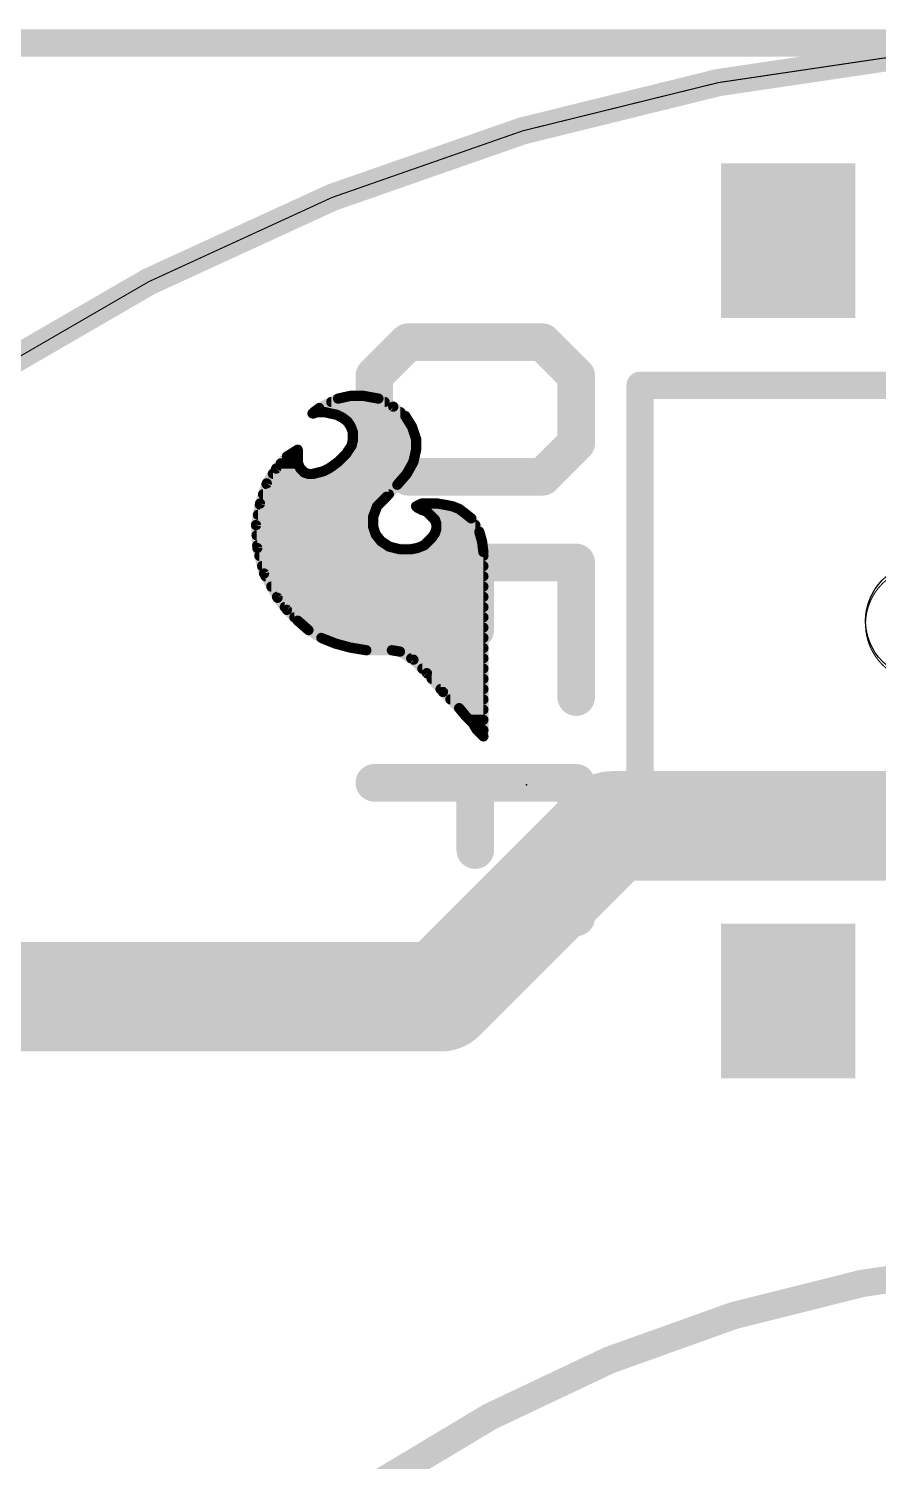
# Model space of a CAD drawing. Extents: x -29 to 78, y -21 to 39.
# Drawn here: x 7.86 to 14.17, y 19.79 to 30.43 of the extents above; entities that cross this region are included whole.
import ezdxf

# ---------------------------------------------------------------- set-up
doc = ezdxf.new("R2010")
doc.units = 0
for name, color, linetype in [('1', 12, 'CONTINUOUS'), ('20', 31, 'CONTINUOUS'), ('21', 41, 'CONTINUOUS'), ('22', 40, 'CONTINUOUS'), ('24', 53, 'CONTINUOUS'), ('49', 6, 'CONTINUOUS'), ('51', 53, 'CONTINUOUS')]:
    doc.layers.add(name, color=color, linetype=linetype)

# ---------------------------------------------------------------- blocks, each defined once
blk = doc.blocks.new('RECT')
blk.add_solid([(-0.5, -0.5), (0.5, -0.5), (-0.5, 0.5), (0.5, 0.5)])

msp = doc.modelspace()

# ---------------------------------------------------------------- linework, layer by layer
at = {"layer": '1', "const_width": 0.8128}
for points in [[(10.922, 23.241), (12.192, 24.511)], [(12.192, 24.511), (18.542, 24.511)], [(5.588, 23.241), (10.922, 23.241)]]:
    msp.add_lwpolyline(points, dxfattribs=at)
at = {"layer": '1', "const_width": 0.4064}
for points in [[(12.192, 24.7142, 1), (12.192, 24.3078)], [(12.3357, 24.3673, 1), (12.0483, 24.6547)], [(10.922, 23.0378, 1), (10.922, 23.4442)], [(10.7783, 23.3847, 1), (11.0657, 23.0973)]]:
    msp.add_lwpolyline(points, format="xyb", dxfattribs=at)
at = {"layer": '20'}
for points, const_width in [([(29.6926, 22.5806, 0.5109), (4.064, 24.8666)], 0.2032), ([(29.6926, 22.5806, 0.5109), (4.064, 24.8666)], 0.008), ([(14.502, 25.5846, 1), (14.502, 26.4346, 1), (14.502, 25.5846)], 0.008), ([(14.502, 25.5846, 1), (14.502, 26.4346, 1), (14.502, 25.5846)], 0.008)]:
    msp.add_lwpolyline(points, format="xyb", dxfattribs=dict(at, const_width=const_width))
msp.add_circle((14.502, 26.035), 0.425, dxfattribs=at)
at = {"layer": '21'}
for points, const_width in [([(10.6767, 28.1051), (10.4267, 27.8551)], 0.2794), ([(11.6766, 28.1051), (10.6767, 28.1051)], 0.2794), ([(11.9266, 27.8551), (11.6766, 28.1051)], 0.2794), ([(10.4267, 27.8551), (10.4267, 27.3552)], 0.2794), ([(11.9266, 27.3552), (11.9266, 27.8551)], 0.2794), ([(19.602, 27.785), (12.402, 27.785)], 0.2032), ([(12.402, 27.785), (12.402, 24.285)], 0.2032), ([(10.4267, 27.3552), (10.6767, 27.1052)], 0.2794), ([(11.6766, 27.1052), (11.9266, 27.3552)], 0.2794), ([(10.6767, 27.1052), (11.6766, 27.1052)], 0.2794), ([(10.4267, 26.4679), (11.9266, 26.4679)], 0.2794), ([(11.1766, 26.4679), (11.1766, 25.968)], 0.2794), ([(11.9266, 26.4679), (11.9266, 25.468)], 0.2794), ([(10.4267, 24.8308), (11.9266, 24.8308)], 0.2794), ([(11.1766, 24.8308), (11.1766, 24.3308)], 0.2794), ([(11.9266, 24.8308), (11.9266, 23.8309)], 0.2794), ([(12.402, 24.285), (19.602, 24.285)], 0.2032)]:
    msp.add_lwpolyline(points, dxfattribs=dict(at, const_width=const_width))
for points, const_width in [([(10.6767, 28.1749, 1), (10.6767, 28.0353)], 0.1397), ([(10.7261, 28.0557, 1), (10.6273, 28.1545)], 0.1397), ([(11.726, 28.1545, 1), (11.6272, 28.0557)], 0.1397), ([(11.6766, 28.0353, 1), (11.6766, 28.1749)], 0.1397), ([(10.4966, 27.8551, 1), (10.3568, 27.8551)], 0.1397), ([(10.3773, 27.9045, 1), (10.4761, 27.8057)], 0.1397), ([(11.9964, 27.8551, 1), (11.8567, 27.8551)], 0.1397), ([(11.8772, 27.8057, 1), (11.976, 27.9045)], 0.1397), ([(12.402, 27.8358, 1), (12.402, 27.7342)], 0.1016), ([(12.4528, 27.785, 1), (12.3512, 27.785)], 0.1016), ([(10.4761, 27.4046, 1), (10.3773, 27.3058)], 0.1397), ([(11.976, 27.3058, 1), (11.8772, 27.4046)], 0.1397), ([(10.3568, 27.3552, 1), (10.4966, 27.3552)], 0.1397), ([(11.8567, 27.3552, 1), (11.9964, 27.3552)], 0.1397), ([(10.6767, 27.175, 1), (10.6767, 27.0353)], 0.1397), ([(10.6273, 27.0558, 1), (10.7261, 27.1546)], 0.1397), ([(11.6272, 27.1546, 1), (11.726, 27.0558)], 0.1397), ([(11.6766, 27.0353, 1), (11.6766, 27.175)], 0.1397), ([(10.4267, 26.5378, 1), (10.4267, 26.3981)], 0.1397), ([(11.2465, 26.4679, 1), (11.1068, 26.4679)], 0.1397), ([(11.9964, 26.4679, 1), (11.8567, 26.4679)], 0.1397), ([(11.9266, 26.3981, 1), (11.9266, 26.5378)], 0.1397), ([(11.1068, 25.968, 1), (11.2465, 25.968)], 0.1397), ([(11.8567, 25.468, 1), (11.9964, 25.468)], 0.1397), ([(10.4267, 24.9006, 1), (10.4267, 24.7609)], 0.1397), ([(11.2465, 24.8308, 1), (11.1068, 24.8308)], 0.1397), ([(11.9964, 24.8308, 1), (11.8567, 24.8308)], 0.1397), ([(11.9266, 24.7609, 1), (11.9266, 24.9006)], 0.1397), ([(11.1068, 24.3308, 1), (11.2465, 24.3308)], 0.1397), ([(12.402, 24.3358, 1), (12.402, 24.2342)], 0.1016), ([(12.3512, 24.285, 1), (12.4528, 24.285)], 0.1016), ([(11.8567, 23.8309, 1), (11.9964, 23.8309)], 0.1397)]:
    msp.add_lwpolyline(points, format="xyb", dxfattribs=dict(at, const_width=const_width))
at = {"layer": '22', "const_width": 0.0762}
for points in [[(10.017, 27.6158), (10.157, 27.6858)], [(10.1066, 27.6606), (10.5032, 27.6606)], [(10.157, 27.6858), (10.247, 27.7058)], [(10.247, 27.7058), (10.347, 27.7058)], [(10.347, 27.7058), (10.457, 27.6858)], [(10.457, 27.6858), (10.567, 27.6258)], [(9.967, 27.5758), (9.977, 27.5858)], [(9.977, 27.5758), (9.967, 27.5758)], [(9.9756, 27.5844), (9.9942, 27.5844)], [(9.977, 27.5858), (10.017, 27.6158)], [(9.997, 27.5858), (9.977, 27.5758)], [(10.057, 27.5858), (9.997, 27.5858)], [(10.097, 27.5758), (10.057, 27.5858)], [(10.0626, 27.5844), (10.6202, 27.5844)], [(10.147, 27.5658), (10.097, 27.5758)], [(10.187, 27.5458), (10.147, 27.5658)], [(10.227, 27.5158), (10.187, 27.5458)], [(10.567, 27.6258), (10.657, 27.5558)], [(10.657, 27.5558), (10.707, 27.4758)], [(10.247, 27.4858), (10.227, 27.5158)], [(10.2321, 27.5082), (10.6867, 27.5082)], [(10.257, 27.4658), (10.247, 27.4858)], [(10.267, 27.4358), (10.257, 27.4658)], [(10.267, 27.3758), (10.267, 27.4358)], [(10.267, 27.432), (10.7216, 27.432)], [(10.707, 27.4758), (10.737, 27.3858)], [(10.217, 27.2758), (10.257, 27.3358)], [(10.257, 27.3358), (10.267, 27.3758)], [(10.262, 27.3558), (10.737, 27.3558)], [(10.737, 27.3858), (10.737, 27.3058)], [(9.697, 27.1658), (9.777, 27.2558)], [(9.777, 27.2558), (9.857, 27.3058)], [(9.8151, 27.2796), (9.857, 27.2796)], [(9.857, 27.3058), (9.857, 27.2158)], [(9.857, 27.2158), (9.867, 27.1858)], [(10.117, 27.1858), (10.157, 27.2158)], [(10.157, 27.2158), (10.217, 27.2758)], [(10.2195, 27.2796), (10.7312, 27.2796)], [(10.717, 27.2158), (10.667, 27.1258)], [(10.737, 27.3058), (10.717, 27.2158)], [(9.627, 27.0558), (9.697, 27.1658)], [(9.6724, 27.1272), (9.9328, 27.1272)], [(9.7304, 27.2034), (9.8611, 27.2034)], [(9.867, 27.1858), (9.877, 27.1658)], [(9.877, 27.1658), (9.907, 27.1358)], [(9.907, 27.1358), (9.937, 27.1258)], [(9.937, 27.1258), (9.967, 27.1258)], [(9.967, 27.1258), (10.047, 27.1458)], [(9.9726, 27.1272), (10.6678, 27.1272)], [(10.047, 27.1458), (10.087, 27.1658)], [(10.087, 27.1658), (10.117, 27.1858)], [(10.1405, 27.2034), (10.7101, 27.2034)], [(10.667, 27.1258), (10.597, 27.0458)], [(9.577, 26.9058), (9.627, 27.0558)], [(9.6254, 27.051), (10.6016, 27.051)], [(10.597, 27.0458), (10.517, 26.9558)], [(9.547, 26.7458), (9.577, 26.9058)], [(9.5757, 26.8986), (10.4598, 26.8986)], [(9.6, 26.9748), (10.5339, 26.9748)], [(10.517, 26.9558), (10.447, 26.8858)], [(10.737, 26.8858), (10.777, 26.9058)], [(10.7626, 26.8986), (10.9402, 26.8986)], [(10.777, 26.9058), (10.897, 26.9058)], [(10.897, 26.9058), (10.957, 26.8958)], [(9.5614, 26.8224), (10.4232, 26.8224)], [(10.447, 26.8858), (10.417, 26.8058)], [(10.417, 26.8058), (10.417, 26.7358)], [(10.747, 26.8758), (10.737, 26.8858)], [(10.787, 26.8558), (10.747, 26.8758)], [(10.817, 26.8458), (10.787, 26.8558)], [(10.877, 26.7858), (10.817, 26.8458)], [(10.8404, 26.8224), (11.1138, 26.8224)], [(10.957, 26.8958), (11.007, 26.8858)], [(11.007, 26.8858), (11.057, 26.8658)], [(11.057, 26.8658), (11.097, 26.8358)], [(11.097, 26.8358), (11.147, 26.7958)], [(11.147, 26.7958), (11.207, 26.6958)], [(9.557, 26.5758), (9.547, 26.7458)], [(9.5471, 26.7462), (10.417, 26.7462)], [(10.417, 26.7358), (10.437, 26.6758)], [(10.857, 26.6558), (10.877, 26.6858)], [(10.887, 26.7558), (10.877, 26.7858)], [(10.877, 26.6858), (10.887, 26.7158)], [(10.887, 26.7158), (10.887, 26.7558)], [(10.887, 26.7462), (11.1768, 26.7462)], [(11.207, 26.6958), (11.227, 26.6258)], [(9.5515, 26.67), (10.4416, 26.67)], [(9.5559, 26.5938), (10.525, 26.5938)], [(10.437, 26.6758), (10.477, 26.6258)], [(10.477, 26.6258), (10.537, 26.5858)], [(10.537, 26.5858), (10.617, 26.5658)], [(10.747, 26.5758), (10.797, 26.5958)], [(10.792, 26.5938), (11.231, 26.5938)], [(10.797, 26.5958), (10.857, 26.6558)], [(10.8665, 26.67), (11.2144, 26.67)], [(11.227, 26.6258), (11.237, 26.5458)], [(9.607, 26.3858), (9.557, 26.5758)], [(9.5723, 26.5176), (11.237, 26.5176)], [(10.617, 26.5658), (10.697, 26.5658)], [(10.697, 26.5658), (10.747, 26.5758)], [(11.237, 26.5458), (11.237, 25.1758)], [(9.5924, 26.4414), (11.237, 26.4414)], [(9.707, 26.2058), (9.607, 26.3858)], [(9.6184, 26.3652), (11.237, 26.3652)], [(9.6608, 26.289), (11.237, 26.289)], [(9.7031, 26.2128), (11.237, 26.2128)], [(9.777, 26.1158), (9.707, 26.2058)], [(9.7608, 26.1366), (11.237, 26.1366)], [(9.857, 26.0358), (9.777, 26.1158)], [(9.8324, 26.0604), (11.237, 26.0604)], [(9.937, 25.9658), (9.857, 26.0358)], [(9.916, 25.9842), (11.237, 25.9842)], [(10.037, 25.9058), (9.937, 25.9658)], [(10.0333, 25.908), (11.237, 25.908)], [(10.137, 25.8658), (10.037, 25.9058)], [(10.247, 25.8358), (10.137, 25.8658)], [(10.367, 25.8158), (10.247, 25.8358)], [(10.271, 25.8318), (11.237, 25.8318)], [(10.557, 25.8158), (10.367, 25.8158)], [(10.617, 25.8058), (10.557, 25.8158)], [(10.717, 25.7458), (10.617, 25.8058)], [(10.7007, 25.7556), (11.237, 25.7556)], [(10.817, 25.6458), (10.717, 25.7458)], [(10.7834, 25.6794), (11.237, 25.6794)], [(10.937, 25.5058), (10.817, 25.6458)], [(10.8535, 25.6032), (11.237, 25.6032)], [(10.9188, 25.527), (11.237, 25.527)], [(11.057, 25.3858), (10.937, 25.5058)], [(10.992, 25.4508), (11.237, 25.4508)], [(11.107, 25.3258), (11.057, 25.3858)], [(11.0663, 25.3746), (11.237, 25.3746)], [(11.157, 25.2758), (11.107, 25.3258)], [(11.1344, 25.2984), (11.237, 25.2984)], [(11.187, 25.2258), (11.157, 25.2758)], [(11.237, 25.1758), (11.187, 25.2258)], [(11.1906, 25.2222), (11.237, 25.2222)]]:
    msp.add_lwpolyline(points, dxfattribs=at)
at = {"layer": '22', "const_width": 0.0381}
for points in [[(10.1066, 27.6797, 1), (10.1066, 27.6416)], [(10.1529, 27.7044, 1), (10.1611, 27.6672)], [(10.1655, 27.6688, 1), (10.1485, 27.7028)], [(10.247, 27.7248, 1), (10.247, 27.6867)], [(10.2511, 27.6872, 1), (10.2429, 27.7244)], [(10.3504, 27.7245, 1), (10.3436, 27.6871)], [(10.347, 27.6867, 1), (10.347, 27.7248)], [(10.4661, 27.7025, 1), (10.4479, 27.6691)], [(10.4536, 27.6671, 1), (10.4604, 27.7045)], [(10.5032, 27.6416, 1), (10.5032, 27.6797)], [(9.967, 27.5949, 1), (9.967, 27.5568)], [(9.9535, 27.5893, 1), (9.9805, 27.5623)], [(9.9756, 27.6035, 1), (9.9756, 27.5654)], [(9.9685, 27.5928, 1), (9.9855, 27.5588)], [(9.9656, 27.601, 1), (9.9884, 27.5706)], [(9.9905, 27.5723, 1), (9.9635, 27.5993)], [(9.977, 27.5568, 1), (9.977, 27.5949)], [(9.997, 27.6049, 1), (9.997, 27.5668)], [(10.0055, 27.5688, 1), (9.9885, 27.6028)], [(9.9942, 27.5654, 1), (9.9942, 27.6035)], [(10.0085, 27.6328, 1), (10.0255, 27.5988)], [(10.0284, 27.6006, 1), (10.0056, 27.631)], [(10.0616, 27.6043, 1), (10.0524, 27.5673)], [(10.0626, 27.6035, 1), (10.0626, 27.5654)], [(10.057, 27.5668, 1), (10.057, 27.6049)], [(10.1007, 27.5945, 1), (10.0933, 27.5571)], [(10.0924, 27.5573, 1), (10.1016, 27.5943)], [(10.1555, 27.5828, 1), (10.1385, 27.5488)], [(10.1433, 27.5471, 1), (10.1507, 27.5845)], [(10.1984, 27.561, 1), (10.1756, 27.5306)], [(10.1785, 27.5288, 1), (10.1955, 27.5628)], [(10.5787, 27.6408, 1), (10.5553, 27.6108)], [(10.5579, 27.6091, 1), (10.5761, 27.6425)], [(10.6202, 27.5654, 1), (10.6202, 27.6035)], [(10.6732, 27.5659, 1), (10.6408, 27.5457)], [(10.6453, 27.5408, 1), (10.6687, 27.5708)], [(10.2429, 27.5264, 1), (10.2111, 27.5052)], [(10.2321, 27.5273, 1), (10.2321, 27.4892)], [(10.2156, 27.5006, 1), (10.2384, 27.531)], [(10.264, 27.4943, 1), (10.23, 27.4773)], [(10.2311, 27.4752, 1), (10.2629, 27.4964)], [(10.2751, 27.4718, 1), (10.2389, 27.4598)], [(10.24, 27.4573, 1), (10.274, 27.4743)], [(10.2861, 27.4358, 1), (10.248, 27.4358)], [(10.267, 27.4511, 1), (10.267, 27.413)], [(10.6867, 27.4892, 1), (10.6867, 27.5273)], [(10.7251, 27.4818, 1), (10.6889, 27.4698)], [(10.6908, 27.4657, 1), (10.7232, 27.4859)], [(10.7216, 27.413, 1), (10.7216, 27.4511)], [(10.2729, 27.3252, 1), (10.2411, 27.3464)], [(10.262, 27.3749, 1), (10.262, 27.3368)], [(10.248, 27.3758, 1), (10.2861, 27.3758)], [(10.2855, 27.3712, 1), (10.2485, 27.3804)], [(10.2489, 27.4298, 1), (10.2851, 27.4418)], [(10.7561, 27.3858, 1), (10.718, 27.3858)], [(10.7189, 27.3798, 1), (10.7551, 27.3918)], [(10.737, 27.3368, 1), (10.737, 27.3749)], [(9.7669, 27.272, 1), (9.7871, 27.2396)], [(9.7912, 27.2431, 1), (9.7628, 27.2685)], [(9.8151, 27.2987, 1), (9.8151, 27.2606)], [(9.8761, 27.3058, 1), (9.838, 27.3058)], [(9.8751, 27.2218, 1), (9.8389, 27.2098)], [(9.8671, 27.2896, 1), (9.8469, 27.322)], [(9.857, 27.2606, 1), (9.857, 27.2987)], [(10.1684, 27.2006, 1), (10.1456, 27.231)], [(10.2011, 27.2864, 1), (10.2329, 27.2652)], [(10.2195, 27.2987, 1), (10.2195, 27.2606)], [(10.2305, 27.2623, 1), (10.2035, 27.2893)], [(10.2385, 27.3404, 1), (10.2755, 27.3312)], [(10.7337, 27.2065, 1), (10.7003, 27.2251)], [(10.718, 27.3058, 1), (10.7561, 27.3058)], [(10.7556, 27.3017, 1), (10.7184, 27.3099)], [(10.7312, 27.2606, 1), (10.7312, 27.2987)], [(9.6724, 27.1463, 1), (9.6724, 27.1082)], [(9.6828, 27.1785, 1), (9.7112, 27.1531)], [(9.7131, 27.1556, 1), (9.6809, 27.176)], [(9.7304, 27.2225, 1), (9.7304, 27.1844)], [(9.838, 27.2158, 1), (9.8761, 27.2158)], [(9.884, 27.1943, 1), (9.85, 27.1773)], [(9.8489, 27.1798, 1), (9.8851, 27.1918)], [(9.8905, 27.1793, 1), (9.8635, 27.1523)], [(9.86, 27.1573, 1), (9.894, 27.1743)], [(9.8611, 27.1844, 1), (9.8611, 27.2225)], [(9.913, 27.1539, 1), (9.901, 27.1177)], [(9.8935, 27.1223, 1), (9.9205, 27.1493)], [(9.937, 27.1449, 1), (9.937, 27.1068)], [(9.931, 27.1077, 1), (9.943, 27.1439)], [(9.9328, 27.1082, 1), (9.9328, 27.1463)], [(9.9624, 27.1443, 1), (9.9716, 27.1073)], [(9.9726, 27.1463, 1), (9.9726, 27.1082)], [(9.967, 27.1068, 1), (9.967, 27.1449)], [(10.0385, 27.1628, 1), (10.0555, 27.1288)], [(10.0516, 27.1273, 1), (10.0424, 27.1643)], [(10.0764, 27.1817, 1), (10.0976, 27.1499)], [(10.0955, 27.1488, 1), (10.0785, 27.1828)], [(10.1056, 27.201, 1), (10.1284, 27.1706)], [(10.1276, 27.1699, 1), (10.1064, 27.2017)], [(10.1405, 27.2225, 1), (10.1405, 27.1844)], [(10.1435, 27.2293, 1), (10.1705, 27.2023)], [(10.6503, 27.1351, 1), (10.6837, 27.1165)], [(10.6813, 27.1133, 1), (10.6527, 27.1383)], [(10.6678, 27.1082, 1), (10.6678, 27.1463)], [(10.6984, 27.2199, 1), (10.7356, 27.2117)], [(10.7101, 27.1844, 1), (10.7101, 27.2225)], [(9.6254, 27.0701, 1), (9.6254, 27.032)], [(9.6109, 27.066, 1), (9.6431, 27.0456)], [(9.6451, 27.0498, 1), (9.6089, 27.0618)], [(10.5827, 27.0583, 1), (10.6113, 27.0333)], [(10.6112, 27.0331, 1), (10.5828, 27.0585)], [(10.6016, 27.032, 1), (10.6016, 27.0701)], [(9.5757, 26.9177, 1), (9.5757, 26.8796)], [(9.5957, 26.9023, 1), (9.5583, 26.9093)], [(9.6, 26.9939, 1), (9.6, 26.9558)], [(10.4598, 26.8796, 1), (10.4598, 26.9177)], [(10.5028, 26.9685, 1), (10.5312, 26.9431)], [(10.5305, 26.9423, 1), (10.5035, 26.9693)], [(10.5339, 26.9558, 1), (10.5339, 26.9939)], [(10.7626, 26.9177, 1), (10.7626, 26.8796)], [(10.777, 26.9249, 1), (10.777, 26.8868)], [(10.7855, 26.8888, 1), (10.7685, 26.9228)], [(10.9001, 26.9246, 1), (10.8939, 26.887)], [(10.897, 26.8868, 1), (10.897, 26.9249)], [(10.9402, 26.8796, 1), (10.9402, 26.9177)], [(9.5614, 26.8415, 1), (9.5614, 26.8034)], [(9.5589, 26.9118, 1), (9.5951, 26.8998)], [(10.436, 26.8058, 1), (10.3979, 26.8058)], [(10.3992, 26.8125, 1), (10.4348, 26.7991)], [(10.4232, 26.8034, 1), (10.4232, 26.8415)], [(10.4335, 26.8993, 1), (10.4605, 26.8723)], [(10.4648, 26.8791, 1), (10.4292, 26.8925)], [(10.7505, 26.8993, 1), (10.7235, 26.8723)], [(10.7285, 26.9028, 1), (10.7455, 26.8688)], [(10.7555, 26.8928, 1), (10.7385, 26.8588)], [(10.7335, 26.8623, 1), (10.7605, 26.8893)], [(10.793, 26.8739, 1), (10.781, 26.8377)], [(10.7785, 26.8388, 1), (10.7955, 26.8728)], [(10.8305, 26.8593, 1), (10.8035, 26.8323)], [(10.811, 26.8277, 1), (10.823, 26.8639)], [(10.8404, 26.8415, 1), (10.8404, 26.8034)], [(10.9607, 26.9145, 1), (10.9533, 26.8771)], [(10.9539, 26.877, 1), (10.9601, 26.9146)], [(11.0141, 26.9035, 1), (10.9999, 26.8681)], [(11.0033, 26.8671, 1), (11.0107, 26.9045)], [(11.0684, 26.881, 1), (11.0456, 26.8506)], [(11.0499, 26.8481, 1), (11.0641, 26.8835)], [(11.1089, 26.8507, 1), (11.0851, 26.8209)], [(11.0856, 26.8206, 1), (11.1084, 26.851)], [(11.1138, 26.8034, 1), (11.1138, 26.8415)], [(11.1633, 26.8056, 1), (11.1307, 26.786)], [(11.1351, 26.7809, 1), (11.1589, 26.8107)], [(9.566, 26.7469, 1), (9.528, 26.7447)], [(9.5283, 26.7493, 1), (9.5657, 26.7423)], [(9.5471, 26.7653, 1), (9.5471, 26.7272)], [(10.3979, 26.7358, 1), (10.436, 26.7358)], [(10.4351, 26.7418, 1), (10.3989, 26.7298)], [(10.417, 26.7272, 1), (10.417, 26.7653)], [(10.8951, 26.7918, 1), (10.8589, 26.7798)], [(10.8929, 26.6752, 1), (10.8611, 26.6964)], [(10.8635, 26.7723, 1), (10.8905, 26.7993)], [(10.887, 26.7653, 1), (10.887, 26.7272)], [(10.9061, 26.7558, 1), (10.868, 26.7558)], [(10.868, 26.7158, 1), (10.9061, 26.7158)], [(10.8689, 26.7498, 1), (10.9051, 26.7618)], [(10.9051, 26.7098, 1), (10.8689, 26.7218)], [(11.1768, 26.7272, 1), (11.1768, 26.7653)], [(11.2253, 26.701, 1), (11.1887, 26.6906)], [(11.1907, 26.686, 1), (11.2233, 26.7056)], [(9.5515, 26.6891, 1), (9.5515, 26.651)], [(9.5559, 26.6129, 1), (9.5559, 26.5748)], [(10.4519, 26.6877, 1), (10.4221, 26.6639)], [(10.4189, 26.6698, 1), (10.4551, 26.6818)], [(10.4416, 26.651, 1), (10.4416, 26.6891)], [(10.4876, 26.6417, 1), (10.4664, 26.6099)], [(10.4621, 26.6139, 1), (10.4919, 26.6377)], [(10.5416, 26.6043, 1), (10.5324, 26.5673)], [(10.525, 26.5748, 1), (10.525, 26.6129)], [(10.5264, 26.5699, 1), (10.5476, 26.6017)], [(10.792, 26.6129, 1), (10.792, 26.5748)], [(10.7835, 26.6093, 1), (10.8105, 26.5823)], [(10.8041, 26.5781, 1), (10.7899, 26.6135)], [(10.8411, 26.6664, 1), (10.8729, 26.6452)], [(10.8705, 26.6423, 1), (10.8435, 26.6693)], [(10.8665, 26.6891, 1), (10.8665, 26.651)], [(10.8589, 26.6918, 1), (10.8951, 26.6798)], [(11.2459, 26.6282, 1), (11.2081, 26.6234)], [(11.2087, 26.6206, 1), (11.2453, 26.631)], [(11.2144, 26.651, 1), (11.2144, 26.6891)], [(11.231, 26.5748, 1), (11.231, 26.6129)], [(9.5754, 26.5806, 1), (9.5386, 26.571)], [(9.538, 26.5747, 1), (9.576, 26.5769)], [(9.5723, 26.5367, 1), (9.5723, 26.4986)], [(10.617, 26.5849, 1), (10.617, 26.5468)], [(10.6124, 26.5473, 1), (10.6216, 26.5843)], [(10.6933, 26.5845, 1), (10.7007, 26.5471)], [(10.697, 26.5468, 1), (10.697, 26.5849)], [(10.7399, 26.5935, 1), (10.7541, 26.5581)], [(10.7507, 26.5571, 1), (10.7433, 26.5945)], [(11.2561, 26.5458, 1), (11.218, 26.5458)], [(11.2181, 26.5434, 1), (11.2559, 26.5482)], [(11.237, 26.4986, 1), (11.237, 26.5367)], [(9.5924, 26.4605, 1), (9.5924, 26.4224)], [(9.6237, 26.3951, 1), (9.5903, 26.3765)], [(9.5886, 26.381, 1), (9.6254, 26.3906)], [(9.6184, 26.3843, 1), (9.6184, 26.3462)], [(11.237, 26.4224, 1), (11.237, 26.4605)], [(11.237, 26.3462, 1), (11.237, 26.3843)], [(9.6608, 26.3081, 1), (9.6608, 26.27)], [(11.237, 26.27, 1), (11.237, 26.3081)], [(9.7031, 26.2319, 1), (9.7031, 26.1938)], [(9.722, 26.2175, 1), (9.692, 26.1941)], [(9.6903, 26.1965, 1), (9.7237, 26.2151)], [(11.237, 26.1938, 1), (11.237, 26.2319)], [(9.7608, 26.1557, 1), (9.7608, 26.1176)], [(9.7905, 26.1293, 1), (9.7635, 26.1023)], [(9.762, 26.1041, 1), (9.792, 26.1275)], [(9.8324, 26.0795, 1), (9.8324, 26.0414)], [(11.237, 26.1176, 1), (11.237, 26.1557)], [(11.237, 26.0414, 1), (11.237, 26.0795)], [(9.8695, 26.0501, 1), (9.8445, 26.0215)], [(9.8435, 26.0223, 1), (9.8705, 26.0493)], [(9.916, 26.0033, 1), (9.916, 25.9652)], [(9.9468, 25.9821, 1), (9.9272, 25.9495)], [(9.9245, 25.9515, 1), (9.9495, 25.9801)], [(11.237, 25.9652, 1), (11.237, 26.0033)], [(10.0333, 25.9271, 1), (10.0333, 25.889)], [(10.0441, 25.9235, 1), (10.0299, 25.8881)], [(10.0272, 25.8895, 1), (10.0468, 25.9221)], [(10.142, 25.8842, 1), (10.132, 25.8474)], [(10.1299, 25.8481, 1), (10.1441, 25.8835)], [(10.2501, 25.8546, 1), (10.2439, 25.817)], [(10.242, 25.8174, 1), (10.252, 25.8542)], [(10.271, 25.8509, 1), (10.271, 25.8128)], [(11.237, 25.889, 1), (11.237, 25.9271)], [(11.237, 25.8128, 1), (11.237, 25.8509)], [(10.367, 25.8349, 1), (10.367, 25.7968)], [(10.3639, 25.797, 1), (10.3701, 25.8346)], [(10.5601, 25.8346, 1), (10.5539, 25.797)], [(10.557, 25.7968, 1), (10.557, 25.8349)], [(10.6268, 25.8221, 1), (10.6072, 25.7895)], [(10.6139, 25.787, 1), (10.6201, 25.8246)], [(10.7007, 25.7747, 1), (10.7007, 25.7366)], [(10.7305, 25.7593, 1), (10.7035, 25.7323)], [(10.7072, 25.7295, 1), (10.7268, 25.7621)], [(11.237, 25.7366, 1), (11.237, 25.7747)], [(10.7834, 25.6985, 1), (10.7834, 25.6604)], [(10.8315, 25.6582, 1), (10.8025, 25.6334)], [(10.8035, 25.6323, 1), (10.8305, 25.6593)], [(11.237, 25.6604, 1), (11.237, 25.6985)], [(10.8535, 25.6223, 1), (10.8535, 25.5842)], [(10.9188, 25.5461, 1), (10.9188, 25.508)], [(11.237, 25.5842, 1), (11.237, 25.6223)], [(11.237, 25.508, 1), (11.237, 25.5461)], [(10.9505, 25.5193, 1), (10.9235, 25.4923)], [(10.9225, 25.4934, 1), (10.9515, 25.5182)], [(10.992, 25.4699, 1), (10.992, 25.4318)], [(11.237, 25.4318, 1), (11.237, 25.4699)], [(11.0716, 25.398, 1), (11.0424, 25.3736)], [(11.0435, 25.3723, 1), (11.0705, 25.3993)], [(11.0663, 25.3937, 1), (11.0663, 25.3556)], [(11.1205, 25.3393, 1), (11.0935, 25.3123)], [(11.0924, 25.3136, 1), (11.1216, 25.338)], [(11.237, 25.3556, 1), (11.237, 25.3937)], [(11.1344, 25.3175, 1), (11.1344, 25.2794)], [(11.1733, 25.2856, 1), (11.1407, 25.266)], [(11.1435, 25.2623, 1), (11.1705, 25.2893)], [(11.2005, 25.2393, 1), (11.1735, 25.2123)], [(11.1707, 25.216, 1), (11.2033, 25.2356)], [(11.1906, 25.2413, 1), (11.1906, 25.2032)], [(11.237, 25.2794, 1), (11.237, 25.3175)], [(11.237, 25.2032, 1), (11.237, 25.2413)], [(11.218, 25.1758, 1), (11.2561, 25.1758)], [(11.2235, 25.1623, 1), (11.2505, 25.1893)]]:
    msp.add_lwpolyline(points, format="xyb", dxfattribs=at)
at = {"layer": '24'}
msp.add_point((11.557, 24.8158), dxfattribs=at)
at = {"layer": '49', "const_width": 0.2032}
msp.add_lwpolyline([(42.545, 30.3276), (-8.255, 30.3276)], dxfattribs=at)
at = {"layer": '51', "const_width": 0.2032}
msp.add_lwpolyline([(16.002, 1.303, 1), (16.002, 21.303, 1), (16.002, 1.303)], format="xyb", dxfattribs=at)

# ---------------------------------------------------------------- block references
at = {"layer": '1', "yscale": 1.15, "rotation": 180}
for p in [(13.502, 28.86), (13.502, 23.21)]:
    msp.add_blockref('RECT', p, dxfattribs=at)

doc.saveas('drawing.dxf')
